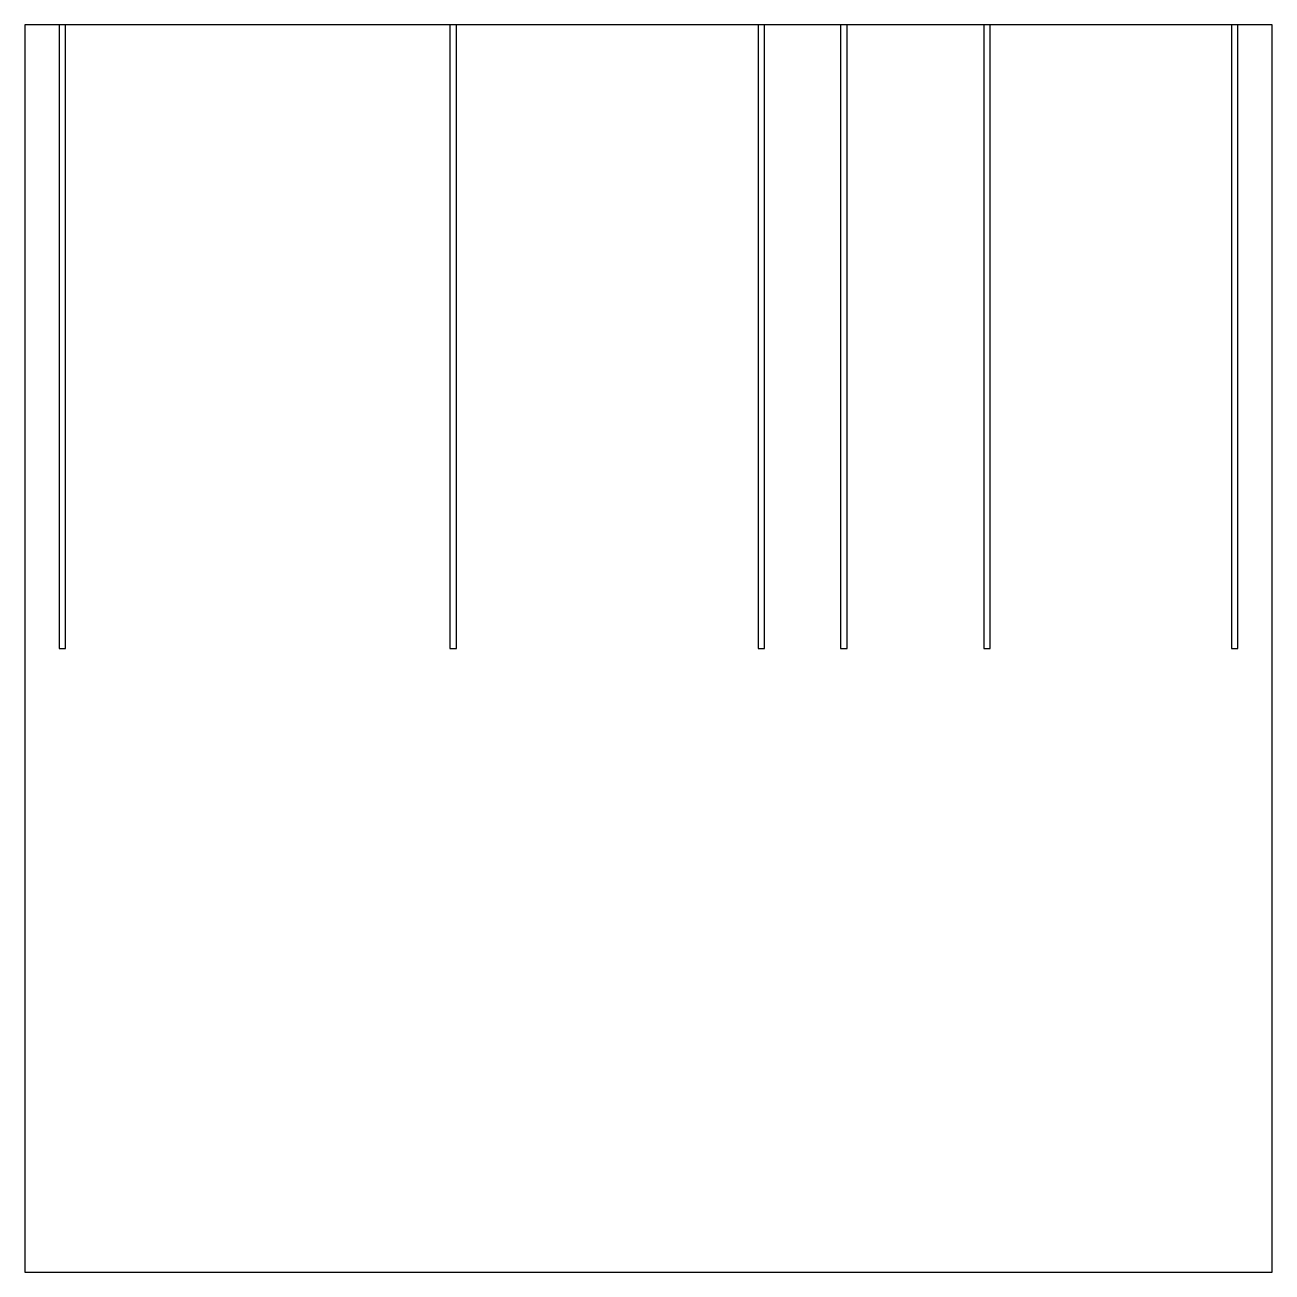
# Model space of a CAD drawing. Header units: millimetres. Extents: x 0 to 600, y 0 to 600.
import ezdxf

# ---------------------------------------------------------------- set-up
doc = ezdxf.new("R2010")
doc.units = ezdxf.units.MM
doc.layers.add('OUTLINE', color=5, linetype='Continuous')
doc.layers.add('SLOT', color=1, linetype='Continuous')

msp = doc.modelspace()

# ---------------------------------------------------------------- linework, layer by layer
at = {"layer": 'OUTLINE'}
msp.add_lwpolyline([(0, 0), (600, 0), (600, 600), (0, 600), (0, 0)], close=True, dxfattribs=at)
at = {"layer": 'SLOT'}
for points in [[(16.45, 300), (19.55, 300), (19.55, 600), (16.45, 600), (16.45, 300)], [(204.45, 300), (207.55, 300), (207.55, 600), (204.45, 600), (204.45, 300)], [(352.72, 300), (355.82, 300), (355.82, 600), (352.72, 600), (352.72, 300)], [(392.45, 300), (395.55, 300), (395.55, 600), (392.45, 600), (392.45, 300)], [(461.26, 300), (464.36, 300), (464.36, 600), (461.26, 600), (461.26, 300)], [(580.45, 300), (583.55, 300), (583.55, 600), (580.45, 600), (580.45, 300)]]:
    msp.add_lwpolyline(points, close=True, dxfattribs=at)

doc.saveas('drawing.dxf')
